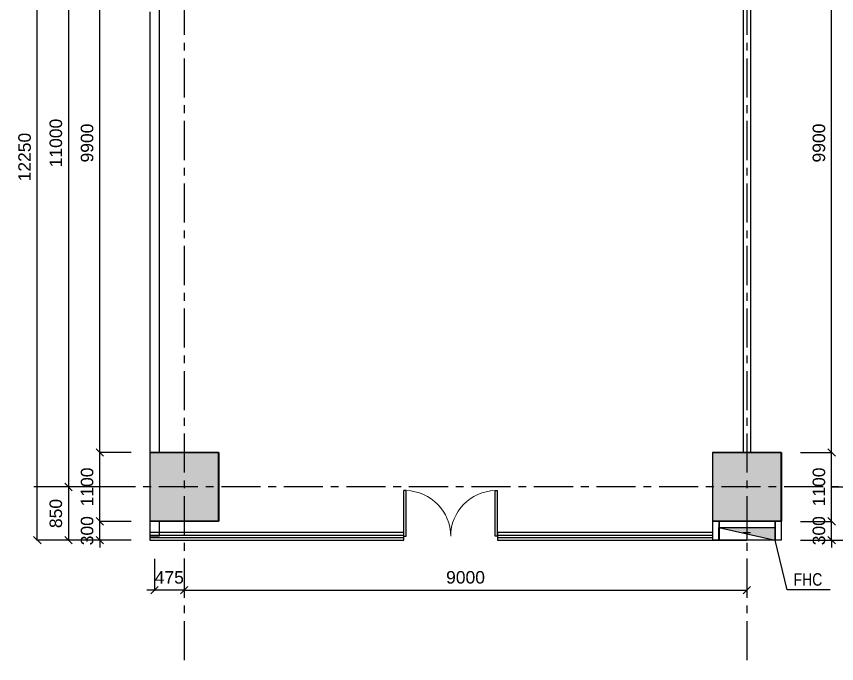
# Model space of a CAD drawing. Header units: inches. Extents: x -17552 to 18736, y -11730 to 13931.
# Drawn here: x -6677 to 6441, y -6284 to 4066 of the extents above; entities that cross this region are included whole.
import ezdxf

# ---------------------------------------------------------------- set-up
doc = ezdxf.new("R2010")
doc.units = ezdxf.units.IN
doc.header["$MEASUREMENT"] = 0
doc.linetypes.add('CENTER', pattern=[2, 1.25, -0.25, 0.25, -0.25])
doc.linetypes.add('HIDDEN', pattern=[0.375, 0.25, -0.125])
for name, color, linetype in [('5F中北改造14', 7, 'Continuous'), ('A-Column', 110, 'Continuous'), ('DIM', 3, 'Continuous'), ('DIM TEXT', 7, 'Continuous'), ('EQUIP_消防', 7, 'Continuous'), ('L05-COL', 5, 'Continuous'), ('L05-HIDE', 1, 'HIDDEN'), ('WALL', 255, 'Continuous'), ('建-墙-轻质墙', 7, 'Continuous'), ('轴线', 10, 'CENTER')]:
    doc.layers.add(name, color=color, linetype=linetype)
doc.styles.get("Standard").update_dxf_attribs({"font": 'arial.ttf'})
doc.dimstyles.new('DIM-200MM', dxfattribs={"dimtxt": 200, "dimasz": 120, "dimexe": 10, "dimexo": 100, "dimgap": 100, "dimtad": 1, "dimdec": 0, "dimrnd": 5, "dimzin": 1, "dimdsep": 46, "dimtxsty": 'Standard', "dimblk": 'OBLIQUE', "dimcen": 0.5, "dimdle": 1, "dimclrd": 256, "dimclre": 256, "dimclrt": 7, "dimaunit": 1, "dimadec": 0, "dimazin": 0, "dimtfac": 1, "dimtdec": 0, "dimtix": 1, "dimtmove": 2, "dimatfit": 3, "dimfxl": 500, "dimfxlon": 1, "dimtolj": 1, "dimtzin": 1, "dimarcsym": 0})

# ---------------------------------------------------------------- blocks, each defined once
blk = doc.blocks.new('$DorLib2D$00000002')
at = {"color": 4}
for p, q in [((-0.5, 0), (-0.5, 0.4875)), ((-0.475, 0.4875), (-0.5, 0.4875)), ((-0.475, 0), (-0.475, 0.4875)), ((0.475, 0), (0.475, 0.4875)), ((0.475, 0.4875), (0.5, 0.4875)), ((0.5, 0), (0.5, 0.4875)), ((-0.5, 0), (-0.475, 0)), ((0.5, 0), (0.475, 0))]:
    blk.add_line(p, q, dxfattribs=at)
at = {"color": 4, "lineweight": 13}
for centre, start, end in [((-0.4875, 0), 0, 88.53072), ((0.4875, 0), 91.46928, 180)]:
    blk.add_arc(centre, 0.4875, start, end, dxfattribs=at)
blk = doc.blocks.new('$ATTACHMENT$00000088')
h = blk.add_hatch(color=0)
h.dxf.hatch_style = 1
h.paths.add_polyline_path([(-450, 0), (-450, -200), (450, 0)])
for p, q in [((450, 0), (-450, -200)), ((450, 0), (-450, 0)), ((-450, 0), (-450, -200)), ((450, -200), (450, 0)), ((-450, -200), (450, -200))]:
    blk.add_line(p, q)
blk = doc.blocks.new('_Oblique')
at = {"color": 0, "linetype": 'ByBlock', "lineweight": -2}
blk.add_line((-0.5, -0.5), (0.5, 0.5), dxfattribs=at)
blk = doc.blocks.new('*D21')
at = {"layer": 'DEFPOINTS', "color": 0, "transparency": 16777216}
for p in [(-4469, -4309), (-3994, -4309), (-4469, -5109)]:
    blk.add_point(p, dxfattribs=at)
at = {"layer": 'DIM', "lineweight": -2, "transparency": 16777216}
for p, q in [((-4469, -4609), (-4469, -5119)), ((-3994, -4609), (-3994, -5119)), ((-4469, -5109), (-4589, -5109)), ((-3994, -5109), (-4469, -5109)), ((-3994, -5109), (-3874, -5109))]:
    blk.add_line(p, q, dxfattribs=at)
at = {"layer": 'DIM', "lineweight": -2, "transparency": 16777216, "xscale": 120, "yscale": 120, "zscale": 120}
blk.add_blockref('_Oblique', (-4469, -5109), dxfattribs=at)
at = {"layer": 'DIM', "lineweight": -2, "transparency": 16777216, "xscale": 120, "yscale": 120, "zscale": 120, "rotation": 180}
blk.add_blockref('_Oblique', (-3994, -5109), dxfattribs=at)
at = {"layer": 'DIM', "color": 7, "transparency": 16777216, "insert": (-4232, -4907), "char_height": 200, "attachment_point": 5}
blk.add_mtext('\\A1;475', dxfattribs=at)
blk = doc.blocks.new('*D22')
at = {"layer": 'DEFPOINTS', "color": 0, "transparency": 16777216}
for p in [(-3994, -4309), (5006, -4309), (5006, -5109)]:
    blk.add_point(p, dxfattribs=at)
at = {"layer": 'DIM', "lineweight": -2, "transparency": 16777216}
for p, q in [((-3994, -4609), (-3994, -5119)), ((5006, -4609), (5006, -5119)), ((-3995, -5109), (5007, -5109))]:
    blk.add_line(p, q, dxfattribs=at)
at = {"layer": 'DIM', "lineweight": -2, "transparency": 16777216, "xscale": 120, "yscale": 120, "zscale": 120, "rotation": 180}
blk.add_blockref('_Oblique', (-3994, -5109), dxfattribs=at)
at = {"layer": 'DIM', "lineweight": -2, "transparency": 16777216, "xscale": 120, "yscale": 120, "zscale": 120}
blk.add_blockref('_Oblique', (5006, -5109), dxfattribs=at)
at = {"layer": 'DIM', "color": 7, "transparency": 16777216, "insert": (506, -4906), "char_height": 200, "attachment_point": 5}
blk.add_mtext('\\A1;9000', dxfattribs=at)
blk = doc.blocks.new('*D23')
at = {"layer": 'DEFPOINTS', "color": 0, "transparency": 16777216}
for p in [(5561, -4009), (6361, -4009), (5561, -4309)]:
    blk.add_point(p, dxfattribs=at)
at = {"layer": 'DIM', "lineweight": -2, "transparency": 16777216}
for p, q in [((6361, -4009), (6361, -3889)), ((5861, -4009), (6371, -4009)), ((6361, -4309), (6361, -4009)), ((5861, -4309), (6371, -4309)), ((6361, -4309), (6361, -4429))]:
    blk.add_line(p, q, dxfattribs=at)
at = {"layer": 'DIM', "lineweight": -2, "transparency": 16777216, "xscale": 120, "yscale": 120, "zscale": 120}
for p, rotation in [((6361, -4009), 270), ((6361, -4309), 90)]:
    blk.add_blockref('_Oblique', p, dxfattribs=dict(at, rotation=rotation))
at = {"layer": 'DIM', "color": 7, "transparency": 16777216, "insert": (6159, -4159), "char_height": 200, "attachment_point": 5, "rotation": 90}
blk.add_mtext('\\A1;300', dxfattribs=at)
blk = doc.blocks.new('*D24')
at = {"layer": 'DEFPOINTS', "color": 0, "transparency": 16777216}
for p in [(5561, -2909), (6361, -2909), (5561, -4009)]:
    blk.add_point(p, dxfattribs=at)
at = {"layer": 'DIM', "lineweight": -2, "transparency": 16777216}
for p, q in [((5861, -2909), (6371, -2909)), ((6361, -4010), (6361, -2908)), ((5861, -4009), (6371, -4009))]:
    blk.add_line(p, q, dxfattribs=at)
at = {"layer": 'DIM', "lineweight": -2, "transparency": 16777216, "xscale": 120, "yscale": 120, "zscale": 120}
for p, rotation in [((6361, -2909), 90), ((6361, -4009), 270)]:
    blk.add_blockref('_Oblique', p, dxfattribs=dict(at, rotation=rotation))
at = {"layer": 'DIM', "color": 7, "transparency": 16777216, "insert": (6159, -3459), "char_height": 200, "attachment_point": 5, "rotation": 90}
blk.add_mtext('\\A1;1100', dxfattribs=at)
blk = doc.blocks.new('*D25')
at = {"layer": 'DEFPOINTS', "color": 0, "transparency": 16777216}
for p in [(5621, 6991), (6361, 6991), (5621, -2909)]:
    blk.add_point(p, dxfattribs=at)
at = {"layer": 'DIM', "lineweight": -2, "transparency": 16777216}
for p, q in [((5861, 6991), (6371, 6991)), ((6361, -2910), (6361, 6992)), ((5861, -2909), (6371, -2909))]:
    blk.add_line(p, q, dxfattribs=at)
at = {"layer": 'DIM', "lineweight": -2, "transparency": 16777216, "xscale": 120, "yscale": 120, "zscale": 120}
for p, rotation in [((6361, 6991), 90), ((6361, -2909), 270)]:
    blk.add_blockref('_Oblique', p, dxfattribs=dict(at, rotation=rotation))
at = {"layer": 'DIM', "color": 7, "transparency": 16777216, "insert": (6159, 2041), "char_height": 200, "attachment_point": 5, "rotation": 90}
blk.add_mtext('\\A1;9900', dxfattribs=at)
blk = doc.blocks.new('*D28')
at = {"layer": 'DEFPOINTS', "color": 0, "transparency": 16777216}
for p in [(5661, -3459), (5661, -4309), (6861, -4309)]:
    blk.add_point(p, dxfattribs=at)
at = {"layer": 'DIM', "lineweight": -2, "transparency": 16777216}
for p, q in [((6361, -3459), (6871, -3459)), ((6861, -3458), (6861, -4310)), ((6361, -4309), (6871, -4309))]:
    blk.add_line(p, q, dxfattribs=at)
at = {"layer": 'DIM', "lineweight": -2, "transparency": 16777216, "xscale": 120, "yscale": 120, "zscale": 120}
for p, rotation in [((6861, -3459), 90), ((6861, -4309), 270)]:
    blk.add_blockref('_Oblique', p, dxfattribs=dict(at, rotation=rotation))
at = {"layer": 'DIM', "color": 7, "transparency": 16777216, "insert": (6659, -3884), "char_height": 200, "attachment_point": 5, "rotation": 90}
blk.add_mtext('\\A1;850', dxfattribs=at)
blk = doc.blocks.new('*D29')
at = {"layer": 'DEFPOINTS', "color": 0, "transparency": 16777216}
for p in [(5661, 7941), (7361, 7941), (5761, -4309)]:
    blk.add_point(p, dxfattribs=at)
at = {"layer": 'DIM', "lineweight": -2, "transparency": 16777216}
for p, q in [((6861, 7941), (7371, 7941)), ((7361, -4310), (7361, 7942)), ((6861, -4309), (7371, -4309))]:
    blk.add_line(p, q, dxfattribs=at)
at = {"layer": 'DIM', "lineweight": -2, "transparency": 16777216, "xscale": 120, "yscale": 120, "zscale": 120}
for p, rotation in [((7361, 7941), 90), ((7361, -4309), 270)]:
    blk.add_blockref('_Oblique', p, dxfattribs=dict(at, rotation=rotation))
at = {"layer": 'DIM', "color": 7, "transparency": 16777216, "insert": (7159, 1816), "char_height": 200, "attachment_point": 5, "rotation": 90}
blk.add_mtext('\\A1;12250', dxfattribs=at)
blk = doc.blocks.new('*D30')
at = {"layer": 'DEFPOINTS', "color": 0, "transparency": 16777216}
for p in [(-5344, -4009), (-4549, -4009), (-4549, -4309)]:
    blk.add_point(p, dxfattribs=at)
at = {"layer": 'DIM', "lineweight": -2, "transparency": 16777216}
for p, q in [((-5344, -4009), (-5344, -3889)), ((-4844, -4009), (-5354, -4009)), ((-5344, -4309), (-5344, -4009)), ((-4844, -4309), (-5354, -4309)), ((-5344, -4309), (-5344, -4429))]:
    blk.add_line(p, q, dxfattribs=at)
at = {"layer": 'DIM', "lineweight": -2, "transparency": 16777216, "xscale": 120, "yscale": 120, "zscale": 120}
for p, rotation in [((-5344, -4009), 270), ((-5344, -4309), 90)]:
    blk.add_blockref('_Oblique', p, dxfattribs=dict(at, rotation=rotation))
at = {"layer": 'DIM', "color": 7, "transparency": 16777216, "insert": (-5546, -4159), "char_height": 200, "attachment_point": 5, "rotation": 90}
blk.add_mtext('\\A1;300', dxfattribs=at)
blk = doc.blocks.new('*D31')
at = {"layer": 'DEFPOINTS', "color": 0, "transparency": 16777216}
for p in [(-5344, -2909), (-4549, -2909), (-4549, -4009)]:
    blk.add_point(p, dxfattribs=at)
at = {"layer": 'DIM', "lineweight": -2, "transparency": 16777216}
for p, q in [((-4844, -2909), (-5354, -2909)), ((-5344, -4010), (-5344, -2908)), ((-4844, -4009), (-5354, -4009))]:
    blk.add_line(p, q, dxfattribs=at)
at = {"layer": 'DIM', "lineweight": -2, "transparency": 16777216, "xscale": 120, "yscale": 120, "zscale": 120}
for p, rotation in [((-5344, -2909), 90), ((-5344, -4009), 270)]:
    blk.add_blockref('_Oblique', p, dxfattribs=dict(at, rotation=rotation))
at = {"layer": 'DIM', "color": 7, "transparency": 16777216, "insert": (-5546, -3459), "char_height": 200, "attachment_point": 5, "rotation": 90}
blk.add_mtext('\\A1;1100', dxfattribs=at)
blk = doc.blocks.new('*D32')
at = {"layer": 'DEFPOINTS', "color": 0, "transparency": 16777216}
for p in [(-5344, 6991), (-4544, 6991), (-4544, -2909)]:
    blk.add_point(p, dxfattribs=at)
at = {"layer": 'DIM', "lineweight": -2, "transparency": 16777216}
for p, q in [((-4844, 6991), (-5354, 6991)), ((-5344, -2910), (-5344, 6992)), ((-4844, -2909), (-5354, -2909))]:
    blk.add_line(p, q, dxfattribs=at)
at = {"layer": 'DIM', "lineweight": -2, "transparency": 16777216, "xscale": 120, "yscale": 120, "zscale": 120}
for p, rotation in [((-5344, 6991), 90), ((-5344, -2909), 270)]:
    blk.add_blockref('_Oblique', p, dxfattribs=dict(at, rotation=rotation))
at = {"layer": 'DIM', "color": 7, "transparency": 16777216, "insert": (-5546, 2041), "char_height": 200, "attachment_point": 5, "rotation": 90}
blk.add_mtext('\\A1;9900', dxfattribs=at)
blk = doc.blocks.new('*D35')
at = {"layer": 'DEFPOINTS', "color": 0, "transparency": 16777216}
for p in [(-4574, 7541), (-5844, -3459), (-4569, -3459)]:
    blk.add_point(p, dxfattribs=at)
at = {"layer": 'DIM', "lineweight": -2, "transparency": 16777216}
for p, q in [((-5344, 7541), (-5854, 7541)), ((-5844, 7542), (-5844, -3460)), ((-5344, -3459), (-5854, -3459))]:
    blk.add_line(p, q, dxfattribs=at)
at = {"layer": 'DIM', "lineweight": -2, "transparency": 16777216, "xscale": 120, "yscale": 120, "zscale": 120}
for p, rotation in [((-5844, 7541), 90), ((-5844, -3459), 270)]:
    blk.add_blockref('_Oblique', p, dxfattribs=dict(at, rotation=rotation))
at = {"layer": 'DIM', "color": 7, "transparency": 16777216, "insert": (-6046, 2041), "char_height": 200, "attachment_point": 5, "rotation": 90}
blk.add_mtext('\\A1;11000', dxfattribs=at)
blk = doc.blocks.new('*D36')
at = {"layer": 'DEFPOINTS', "color": 0, "transparency": 16777216}
for p in [(-4569, -3459), (-5844, -4309), (-4569, -4309)]:
    blk.add_point(p, dxfattribs=at)
at = {"layer": 'DIM', "lineweight": -2, "transparency": 16777216}
for p, q in [((-5344, -3459), (-5854, -3459)), ((-5844, -3458), (-5844, -4310)), ((-5344, -4309), (-5854, -4309))]:
    blk.add_line(p, q, dxfattribs=at)
at = {"layer": 'DIM', "lineweight": -2, "transparency": 16777216, "xscale": 120, "yscale": 120, "zscale": 120}
for p, rotation in [((-5844, -3459), 90), ((-5844, -4309), 270)]:
    blk.add_blockref('_Oblique', p, dxfattribs=dict(at, rotation=rotation))
at = {"layer": 'DIM', "color": 7, "transparency": 16777216, "insert": (-6046, -3884), "char_height": 200, "attachment_point": 5, "rotation": 90}
blk.add_mtext('\\A1;850', dxfattribs=at)
blk = doc.blocks.new('*D37')
at = {"layer": 'DEFPOINTS', "color": 0, "transparency": 16777216}
for p in [(-6344, 7941), (-4582, 7941), (-4674, -4309)]:
    blk.add_point(p, dxfattribs=at)
at = {"layer": 'DIM', "lineweight": -2, "transparency": 16777216}
for p, q in [((-5844, 7941), (-6354, 7941)), ((-6344, -4310), (-6344, 7942)), ((-5844, -4309), (-6354, -4309))]:
    blk.add_line(p, q, dxfattribs=at)
at = {"layer": 'DIM', "lineweight": -2, "transparency": 16777216, "xscale": 120, "yscale": 120, "zscale": 120}
for p, rotation in [((-6344, 7941), 90), ((-6344, -4309), 270)]:
    blk.add_blockref('_Oblique', p, dxfattribs=dict(at, rotation=rotation))
at = {"layer": 'DIM', "color": 7, "transparency": 16777216, "insert": (-6546, 1816), "char_height": 200, "attachment_point": 5, "rotation": 90}
blk.add_mtext('\\A1;12250', dxfattribs=at)

msp = doc.modelspace()

# ---------------------------------------------------------------- hatches: boundary and pattern name
at = {"layer": 'WALL'}
h = msp.add_hatch(color=256, dxfattribs=at)
h.dxf.hatch_style = 1
h.paths.add_polyline_path([(-4539.1, -2908.6), (-3439.1, -2908.6), (-3439.1, -4008.6), (-4539.1, -4008.6)])
h = msp.add_hatch(color=256, dxfattribs=at)
h.dxf.hatch_style = 1
h.paths.add_polyline_path([(4455.9, -4008.6), (5555.9, -4008.6), (5555.9, -2908.6), (4455.9, -2908.6)])

# ---------------------------------------------------------------- linework, layer by layer
at = {"color": 3}
msp.add_line((6339, -5102.5), (5648.4, -5102.5), dxfattribs=at)
at = {"layer": '5F中北改造14'}
for p, q in [((-4394.1, 6991.4), (-4394.1, -2908.6)), ((4945.9, 6991.4), (4945.9, -2908.6)), ((5065.9, 6991.4), (5065.9, -2908.6)), ((-4544.1, 4141.4), (-4544.1, -4248.6)), ((-4544.1, 3991.4), (-4544.1, -2908.6)), ((-4544.1, -4008.6), (-4544.1, -4188.6)), ((-4394.1, -4008.6), (-4394.1, -4188.6)), ((-4394.1, -4008.6), (-4394.1, -4248.6)), ((4560.9, -4008.6), (4560.9, -4308.6)), ((5450.9, -4008.6), (5450.9, -4308.6)), ((-4544.1, -4188.6), (-4544.1, -4308.6)), ((-481.6, -4308.6), (-481.6, -4188.6)), ((5005.9, -4188.6), (5005.9, -4308.6)), ((-4394.1, -4248.6), (-4544.1, -4248.6)), ((5450.9, -4308.6), (5330.9, -4308.6))]:
    msp.add_line(p, q, dxfattribs=at)
at = {"layer": '5F中北改造14', "color": 4}
for p, q in [((-481.6, -4188.6), (-4544.1, -4188.6)), ((4455.9, -4188.6), (1018.4, -4188.6)), ((1018.4, -4188.6), (1018.4, -4308.6)), ((-4544.1, -4228.6), (-481.6, -4228.6)), ((-4544.1, -4268.6), (-481.6, -4268.6)), ((-4544.1, -4308.6), (-481.6, -4308.6)), ((1018.4, -4228.6), (4455.9, -4228.6)), ((1018.4, -4268.6), (4455.9, -4268.6)), ((1018.4, -4308.6), (5005.9, -4308.6))]:
    msp.add_line(p, q, dxfattribs=at)
at = {"layer": '5F中北改造14'}
for points in [[(-4544.1, -2908.6), (-4544.1, -4008.6), (-3444.1, -4008.6), (-3444.1, -2908.6)], [(4455.9, -4008.6), (5555.9, -4008.6), (5555.9, -2908.6), (4455.9, -2908.6)]]:
    msp.add_lwpolyline(points, close=True, dxfattribs=at)
at = {"layer": 'A-Column', "color": 7}
for points in [[(-4539.1, -2908.6), (-3439.1, -2908.6), (-3439.1, -4008.6), (-4539.1, -4008.6)], [(4460.9, -2908.6), (5560.9, -2908.6), (5560.9, -4008.6), (4460.9, -4008.6)]]:
    msp.add_lwpolyline(points, close=True, dxfattribs=at)
at = {"layer": 'DIM'}
msp.add_line((5648.4, -5102.5), (5455.9, -4308.6), dxfattribs=at)
at = {"layer": 'L05-COL', "color": 7}
for points in [[(-3444.1, -2908.6), (-4544.1, -2908.6), (-4544.1, -4008.6), (-3444.1, -4008.6)], [(5555.9, -2908.6), (4455.9, -2908.6), (4455.9, -4008.6), (5555.9, -4008.6)], [(5555.9, -2908.6), (4455.9, -2908.6), (4455.9, -4008.6), (5555.9, -4008.6)], [(5555.9, -2908.6), (4455.9, -2908.6), (4455.9, -4008.6), (5555.9, -4008.6)]]:
    msp.add_lwpolyline(points, close=True, dxfattribs=at)
at = {"layer": 'L05-HIDE', "color": 0, "linetype": 'HIDDEN'}
msp.add_line((4455.9, -2908.6), (5555.9, -2908.6), dxfattribs=at)
msp.add_line((4455.9, -2908.6), (5555.9, -2908.6), dxfattribs=at)
at = {"layer": '建-墙-轻质墙'}
for p, q in [((4455.9, -4008.6), (4455.9, -4308.6)), ((4555.9, -4008.6), (4555.9, -4308.6)), ((5455.9, -4008.6), (5455.9, -4308.6)), ((5555.9, -4008.6), (5555.9, -4308.6)), ((4945.9, -4188.6), (5065.9, -4188.6)), ((4555.9, -4308.6), (4455.9, -4308.6)), ((5555.9, -4308.6), (5455.9, -4308.6))]:
    msp.add_line(p, q, dxfattribs=at)
at = {"layer": '轴线', "ltscale": 500}
for p, q in [((-3994.1, 11394.7), (-3994.1, -6284.2)), ((5005.9, 11394.7), (5005.9, -6284.2)), ((8225.9, -3458.6), (-6494.1, -3458.6))]:
    msp.add_line(p, q, dxfattribs=at)

# ---------------------------------------------------------------- block references
at = {"layer": '5F中北改造14', "color": 4, "xscale": -1500, "yscale": -1500, "zscale": 1500, "rotation": 180}
msp.add_blockref('$DorLib2D$00000002', (268.4, -4248.6), dxfattribs=at)
at = {"layer": 'EQUIP_消防', "xscale": -1}
msp.add_blockref('$ATTACHMENT$00000088', (5005.9, -4108.6), dxfattribs=at)

# ---------------------------------------------------------------- texts
at = {"layer": 'DIM TEXT', "width": 0.8}
msp.add_text('FHC', height=200, dxfattribs=at).set_placement((5753.1, -5038.7))

# ---------------------------------------------------------------- dimensions: what is measured, and where the dimension line sits
at = {"layer": 'DIM'}
for base, p1, p2, picture, middle in [((-6344.1, 7941.4), (-4674.1, -4308.6), (-4581.5, 7941.4), '*D37', (-6546.2, 1816.4)), ((7360.9, 7941.3), (5760.9, -4308.7), (5660.9, 7941.3), '*D29', (7158.8, 1816.3)), ((-5844.1, -3458.6), (-4574.1, 7541.4), (-4569.1, -3458.6), '*D35', (-6046.2, 2041.4)), ((-5344.1, 6991.4), (-4544.1, -2908.6), (-4544.1, 6991.4), '*D32', (-5546.2, 2041.4)), ((6360.9, 6991.3), (5620.9, -2908.6), (5620.9, 6991.3), '*D25', (6158.8, 2041.3)), ((-5344.1, -2908.6), (-4549.1, -4008.6), (-4549.1, -2908.6), '*D31', (-5546.2, -3458.6)), ((6360.9, -2908.6), (5560.9, -4008.7), (5560.9, -2908.6), '*D24', (6158.8, -3458.6)), ((-5844.1, -4308.6), (-4569.1, -3458.6), (-4569.1, -4308.6), '*D36', (-6046.2, -3883.6)), ((6860.9, -4308.7), (5660.9, -3458.6), (5660.9, -4308.7), '*D28', (6658.8, -3883.7)), ((-5344.1, -4008.6), (-4549.1, -4308.6), (-4549.1, -4008.6), '*D30', (-5546.3, -4158.6)), ((6360.9, -4008.7), (5560.9, -4308.6), (5560.9, -4008.7), '*D23', (6158.7, -4158.7))]:
    dim = msp.add_linear_dim(base=base, p1=p1, p2=p2, angle=90, dimstyle='DIM-200MM', dxfattribs=at)
    dim.commit()
    dim.dimension.update_dxf_attribs({"geometry": picture, "text_midpoint": middle})
for base, p2, picture, middle in [((-4469.1, -5108.6), (-4469.1, -4308.6), '*D21', (-4231.6, -4906.9)), ((5005.9, -5108.6), (5005.9, -4308.6), '*D22', (505.9, -4906.5))]:
    dim = msp.add_linear_dim(base=base, p1=(-3994.1, -4308.6), p2=p2, dimstyle='DIM-200MM', dxfattribs=at)
    dim.commit()
    dim.dimension.update_dxf_attribs({"geometry": picture, "text_midpoint": middle})

doc.saveas('drawing.dxf')
